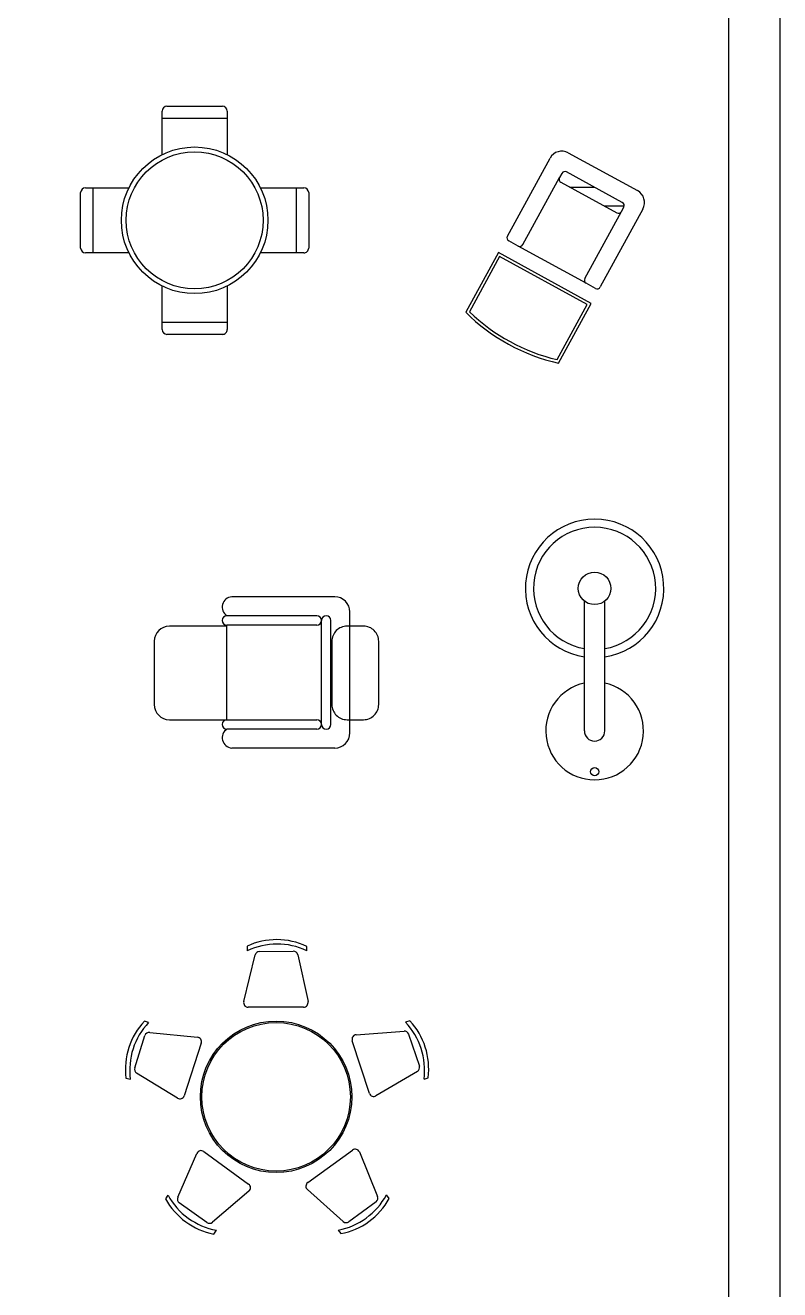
# Model space of a CAD drawing. Header units: inches. Extents: x 3.4 to 45.9, y 14.3 to 39.1.
# Drawn here: x 40.94 to 45.93, y 26.39 to 34.75 of the extents above; entities that cross this region are included whole.
import ezdxf

# ---------------------------------------------------------------- set-up
doc = ezdxf.new("R2010")
doc.units = ezdxf.units.IN
doc.header["$MEASUREMENT"] = 0
for name, color, linetype in [('02', 2, 'Continuous'), ('1', 1, 'Continuous'), ('kadrbm', 4, 'Continuous')]:
    doc.layers.add(name, color=color, linetype=linetype)

# ---------------------------------------------------------------- blocks, each defined once
blk = doc.blocks.new('kadrbm')
at = {"layer": 'kadrbm', "color": 4}
blk.add_lwpolyline([(0, 0), (0, 24.7972), (21, 24.7972), (21, 0), (0, 0)], close=True, dxfattribs=at)
blk.add_lwpolyline([(20.6631, 0.3257), (20.6631, 24.4603), (0.3369, 24.4603), (0.3369, 0.3257), (20.6631, 0.3257)], dxfattribs=at)

msp = doc.modelspace()

# ---------------------------------------------------------------- linework, layer by layer
at = {"layer": '02'}
for p, q in [((44.1246, 33.3546), (44.4067, 33.8702)), ((44.5275, 33.9055), (44.9846, 33.6554)), ((44.4846, 33.7694), (44.4697, 33.7421)), ((44.8847, 33.5771), (44.5163, 33.7787)), ((44.227, 33.2986), (44.4697, 33.7421)), ((44.4789, 33.7104), (44.8474, 33.5088)), ((44.5361, 33.6792), (44.6981, 33.6792)), ((44.6364, 33.0746), (44.8791, 33.5181)), ((45.0204, 33.5333), (44.7387, 33.0185)), ((44.7645, 33.5542), (44.8968, 33.5542)), ((44.8791, 33.5181), (44.894, 33.5454)), ((44.1953, 33.2893), (44.1339, 33.3229)), ((44.6457, 33.0429), (44.1953, 33.2893)), ((44.0654, 33.2464), (43.8494, 32.8516)), ((44.0734, 33.2192), (43.8742, 32.8553)), ((44.6795, 32.9104), (44.0654, 33.2464)), ((44.6524, 32.9024), (44.0734, 33.2192)), ((44.7071, 33.0093), (44.6457, 33.0429)), ((44.4532, 32.5384), (44.6524, 32.9024)), ((44.4635, 32.5156), (44.6795, 32.9104)), ((43.93, 32.8042), (43.93, 32.8042)), ((44.1037, 32.6792), (44.1037, 32.6792)), ((44.3927, 32.5542), (44.3927, 32.5542)), ((42.9833, 30.971), (42.3021, 30.971)), ((42.8646, 30.846), (42.2708, 30.846)), ((43.0833, 30.071), (43.0833, 30.871)), ((42.2708, 30.7765), (41.8899, 30.7765)), ((42.8646, 30.7835), (42.2708, 30.7835)), ((42.2708, 30.1585), (42.2708, 30.7835)), ((42.8958, 30.1272), (42.8958, 30.8147)), ((42.9583, 30.1272), (42.9583, 30.8147)), ((41.7899, 30.6765), (41.7899, 30.2585)), ((41.8899, 30.1585), (42.8646, 30.1585)), ((42.8646, 30.096), (42.2708, 30.096)), ((42.9833, 29.971), (42.3021, 29.971)), ((42.3819, 28.2957), (42.4569, 28.6037)), ((42.4034, 28.6611), (42.4044, 28.6306)), ((42.4858, 28.6265), (42.709, 28.6283)), ((42.7386, 28.6047), (42.8065, 28.2951)), ((42.7998, 28.6316), (42.7987, 28.6601)), ((42.7772, 28.2586), (42.411, 28.2586)), ((41.753, 28.1578), (41.7256, 28.1656)), ((43.4794, 28.1686), (43.4507, 28.1582)), ((41.7597, 28.0913), (42.0752, 28.0602)), ((43.1253, 28.0762), (43.4413, 28.1)), ((41.6608, 27.8576), (41.7282, 28.0705)), ((42.1008, 28.0211), (41.9876, 27.6728)), ((43.2122, 27.6887), (43.099, 28.037)), ((43.472, 28.0796), (43.5427, 27.8678)), ((43.5294, 27.8324), (43.2559, 27.6721)), ((41.6025, 27.7899), (41.6319, 27.7815)), ((41.9433, 27.6565), (41.6737, 27.8231)), ((43.5739, 27.7826), (43.6006, 27.7923)), ((41.9455, 27.0017), (42.0726, 27.2921)), ((42.1177, 27.3044), (42.414, 27.0891)), ((42.8046, 27.0989), (43.1008, 27.3142)), ((43.1462, 27.3013), (43.2665, 27.0081)), ((41.8802, 27.0159), (41.8643, 26.9922)), ((42.4157, 27.042), (42.1741, 26.837)), ((43.0393, 26.8417), (42.8023, 27.0523)), ((43.3436, 26.9931), (43.3248, 27.0172)), ((42.1372, 26.8354), (41.9556, 26.9652)), ((43.2566, 26.9726), (43.077, 26.84)), ((42.1835, 26.759), (42.2007, 26.7843)), ((43.0056, 26.7839), (43.0231, 26.7615))]:
    msp.add_line(p, q, dxfattribs=at)
msp.add_lwpolyline([(43.2738, 30.2585), (43.2738, 30.6765, 0.414214), (43.1738, 30.7765), (43.0645, 30.7765, 0.414214), (42.9645, 30.6765), (42.9645, 30.2585, 0.414214), (43.0645, 30.1585), (43.1738, 30.1585, 0.414214)], format="xyb", close=True, dxfattribs=at)
for radius in [0.5008, 0.4908]:
    msp.add_circle((42.5957, 27.6659), radius, dxfattribs=at)
for centre, radius, start, end in [((44.4848, 33.8274), 0.089, 61.31332, 151.31332), ((44.5051, 33.7582), 0.0233, 61.31332, 151.31332), ((44.4901, 33.7309), 0.0233, 151.31332, 241.31332), ((44.9414, 33.5765), 0.09, 331.31332, 61.31332), ((44.8586, 33.5293), 0.0233, 241.31332, 331.31332), ((44.8735, 33.5566), 0.0233, 331.31332, 61.31332), ((44.1451, 33.3434), 0.0233, 151.31332, 241.31332), ((44.2065, 33.3098), 0.0233, 241.31332, 331.31332), ((44.6569, 33.0634), 0.0233, 151.31332, 241.31332), ((44.7183, 33.0297), 0.0233, 241.31332, 331.31332), ((44.7325, 33.7363), 1.25, 225.0525, 257.57291), ((44.7325, 33.7363), 1.23, 225.75001, 256.8754), ((42.3073, 30.9033), 0.0679, 94.39871, 237.52881), ((42.9833, 30.871), 0.1, 0, 90), ((42.2708, 30.8147), 0.0312, 90, 270), ((42.8646, 30.8147), 0.0312, 270, 90), ((42.9271, 30.8147), 0.0312, 0, 180), ((41.8899, 30.6765), 0.1, 90, 180), ((41.8899, 30.2585), 0.1, 180, 270), ((42.3073, 30.0387), 0.0679, 122.47119, 265.60129), ((42.2708, 30.1272), 0.0312, 90, 270), ((42.8646, 30.1272), 0.0312, 270, 90), ((42.9271, 30.1272), 0.0312, 180, 0), ((42.9833, 30.071), 0.1, 270, 0), ((42.5999, 28.2405), 0.4643, 64.64904, 115.04554), ((42.6027, 28.2172), 0.4585, 64.68729, 115.61894), ((42.486, 28.5965), 0.03, 90.44565, 166.30528), ((42.7093, 28.5983), 0.03, 12.37922, 90.44565), ((42.411, 28.2886), 0.03, 166.30528, 270), ((42.7772, 28.2886), 0.03, 270, 12.37922), ((42.0632, 27.8469), 0.4643, 136.64904, 187.04554), ((43.1402, 27.8517), 0.4643, 352.64904, 43.04554), ((42.0863, 27.8423), 0.4585, 136.68729, 187.61894), ((41.7568, 28.0614), 0.03, 84.37922, 162.44565), ((43.4436, 28.0701), 0.03, 18.44565, 94.30528), ((43.1188, 27.8419), 0.4585, 352.68729, 43.61894), ((42.0723, 28.0304), 0.03, 342, 84.37922), ((43.1275, 28.0463), 0.03, 94.30528, 198), ((41.6894, 27.8486), 0.03, 162.44565, 238.30528), ((43.5142, 27.8583), 0.03, 300.37922, 18.44565), ((41.9591, 27.6821), 0.03, 238.30528, 342), ((43.2407, 27.698), 0.03, 198, 300.37922), ((42.1001, 27.2801), 0.03, 54, 156.37922), ((43.1185, 27.2899), 0.03, 22.30528, 126), ((42.3963, 27.0648), 0.03, 310.30528, 54), ((42.8222, 27.0747), 0.03, 126, 228.37922), ((42.2833, 27.2353), 0.4585, 208.68729, 259.61894), ((41.973, 26.9896), 0.03, 156.37922, 234.44565), ((42.9214, 27.2351), 0.4585, 280.68729, 331.61894), ((43.2387, 26.9967), 0.03, 306.44565, 22.30528), ((42.2718, 27.2148), 0.4643, 208.64904, 259.04554), ((42.9373, 27.2178), 0.4643, 280.64904, 331.04554), ((42.1546, 26.8598), 0.03, 234.44565, 310.30528), ((43.0592, 26.8641), 0.03, 228.37922, 306.44565)]:
    msp.add_arc(centre, radius, start, end, dxfattribs=at)
at = {"layer": '1'}
for p, q in [((41.874, 34.213), (42.2402, 34.213)), ((41.8417, 33.8932), (41.8417, 34.1807)), ((42.2725, 34.1322), (41.8417, 34.1322)), ((42.2725, 34.1807), (42.2725, 33.8932)), ((41.3032, 33.276), (41.3032, 33.6422)), ((41.3355, 33.6745), (41.6229, 33.6745)), ((41.3839, 33.6745), (41.3839, 33.2437)), ((42.4912, 33.6745), (42.7787, 33.6745)), ((42.7302, 33.2437), (42.7302, 33.6745)), ((42.811, 33.6422), (42.811, 33.276)), ((41.6229, 33.2437), (41.3355, 33.2437)), ((42.7787, 33.2437), (42.4912, 33.2437)), ((41.8417, 32.7375), (41.8417, 33.0249)), ((42.2725, 33.0249), (42.2725, 32.7375)), ((41.8417, 32.786), (42.2725, 32.786)), ((42.2402, 32.7052), (41.874, 32.7052)), ((44.6342, 30.0842), (44.6342, 30.9425)), ((44.7688, 30.0842), (44.7688, 30.9425))]:
    msp.add_line(p, q, dxfattribs=at)
for centre, radius in [((42.0571, 33.4591), 0.4847), ((42.0571, 33.4591), 0.4523), ((44.7015, 31.0266), 0.1077), ((44.7015, 29.8149), 0.0269)]:
    msp.add_circle(centre, radius, dxfattribs=at)
for centre, radius, start, end in [((41.874, 34.1807), 0.0323, 90, 180), ((42.2402, 34.1807), 0.0323, 0, 90), ((41.3355, 33.6422), 0.0323, 90, 180), ((42.7787, 33.6422), 0.0323, 0, 90), ((41.3355, 33.276), 0.0323, 180, 270), ((42.7787, 33.276), 0.0323, 270, 0.00001), ((41.874, 32.7375), 0.0323, 180, 270), ((42.2402, 32.7375), 0.0323, 270, 0.00001), ((44.7015, 31.0266), 0.4577, 278.457, 261.54295), ((44.7015, 31.0266), 0.4039, 279.594, 260.40598), ((44.7015, 30.0842), 0.3231, 102.0247, 77.975), ((44.7015, 30.0842), 0.0673, 180, 0)]:
    msp.add_arc(centre, radius, start, end, dxfattribs=at)

# ---------------------------------------------------------------- block references
at = {"layer": 'kadrbm'}
msp.add_blockref('kadrbm', (24.9253, 14.3025), dxfattribs=at)

doc.saveas('drawing.dxf')
